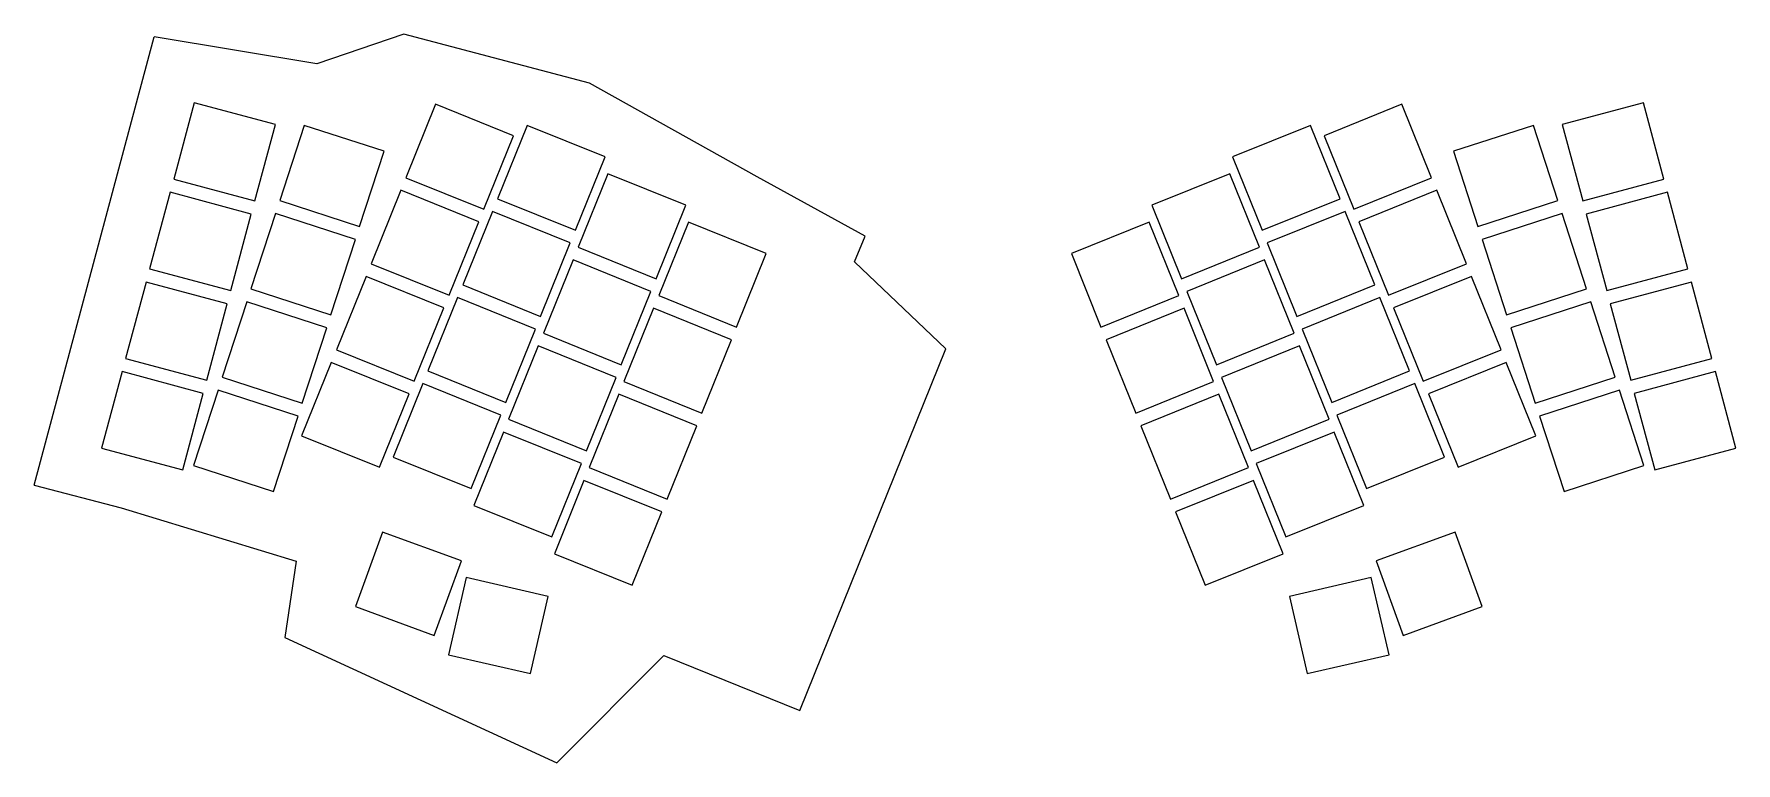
# Model space of a CAD drawing. Header units: millimetres. Extents: x -24 to 324, y -70 to 79.
import ezdxf

# ---------------------------------------------------------------- set-up
doc = ezdxf.new("R2010")
doc.units = ezdxf.units.MM

msp = doc.modelspace()

# ---------------------------------------------------------------- linework, layer by layer
for p, q in [((-24.24, -13.18), (0.35, 78.59)), ((33.68, 73.08), (0.35, 78.59)), ((51.47, 79.16), (33.68, 73.08)), ((89.47, 69.09), (51.47, 79.16)), ((123.79, 49.94), (89.47, 69.09)), ((8.54, 65.11), (4.35, 49.46)), ((25.16, 60.66), (8.54, 65.11)), ((57.96, 64.78), (51.89, 49.76)), ((73.91, 58.34), (57.96, 64.78)), ((255.75, 64.78), (239.8, 58.34)), ((261.82, 49.76), (255.75, 64.78)), ((305.17, 65.11), (288.56, 60.66)), ((309.36, 49.46), (305.17, 65.11)), ((20.96, 45.01), (25.16, 60.66)), ((31.05, 60.47), (26.05, 45.06)), ((47.41, 55.16), (31.05, 60.47)), ((76.7, 60.45), (70.63, 45.43)), ((92.65, 54), (76.7, 60.45)), ((237.01, 60.45), (221.06, 54)), ((243.08, 45.43), (237.01, 60.45)), ((282.66, 60.47), (266.3, 55.16)), ((287.67, 45.06), (282.66, 60.47)), ((288.56, 60.66), (292.75, 45.01)), ((67.84, 43.32), (73.91, 58.34)), ((239.8, 58.34), (245.87, 43.32)), ((42.4, 39.75), (47.41, 55.16)), ((86.58, 38.98), (92.65, 54)), ((221.06, 54), (227.13, 38.98)), ((266.3, 55.16), (271.31, 39.75)), ((4.35, 49.46), (20.96, 45.01)), ((51.89, 49.76), (67.84, 43.32)), ((93.19, 50.55), (87.13, 35.53)), ((109.14, 44.11), (93.19, 50.55)), ((145.85, 37.79), (123.79, 49.94)), ((220.52, 50.55), (204.57, 44.11)), ((226.59, 35.53), (220.52, 50.55)), ((245.87, 43.32), (261.82, 49.76)), ((292.75, 45.01), (309.36, 49.46)), ((3.62, 46.76), (-0.57, 31.11)), ((20.24, 42.3), (3.62, 46.76)), ((50.84, 47.17), (44.77, 32.15)), ((66.79, 40.72), (50.84, 47.17)), ((70.63, 45.43), (86.58, 38.98)), ((227.13, 38.98), (243.08, 45.43)), ((262.87, 47.17), (246.92, 40.72)), ((268.94, 32.15), (262.87, 47.17)), ((310.09, 46.76), (293.47, 42.3)), ((314.28, 31.11), (310.09, 46.76)), ((16.05, 26.66), (20.24, 42.3)), ((25.18, 42.4), (20.17, 26.99)), ((41.54, 37.09), (25.18, 42.4)), ((26.05, 45.06), (42.4, 39.75)), ((69.58, 42.83), (63.51, 27.81)), ((85.53, 36.39), (69.58, 42.83)), ((103.07, 29.08), (109.14, 44.11)), ((204.57, 44.11), (210.64, 29.08)), ((244.13, 42.83), (228.18, 36.39)), ((250.2, 27.81), (244.13, 42.83)), ((271.31, 39.75), (287.67, 45.06)), ((288.53, 42.4), (272.17, 37.09)), ((293.54, 26.99), (288.53, 42.4)), ((293.47, 42.3), (297.67, 26.66)), ((60.72, 25.7), (66.79, 40.72)), ((109.69, 40.65), (103.62, 25.63)), ((125.63, 34.21), (109.69, 40.65)), ((204.03, 40.65), (188.08, 34.21)), ((210.09, 25.63), (204.03, 40.65)), ((246.92, 40.72), (252.99, 25.7)), ((36.53, 21.68), (41.54, 37.09)), ((79.46, 21.37), (85.53, 36.39)), ((87.13, 35.53), (103.07, 29.08)), ((143.71, 32.51), (145.85, 37.79)), ((210.64, 29.08), (226.59, 35.53)), ((228.18, 36.39), (234.25, 21.37)), ((272.17, 37.09), (277.18, 21.68)), ((44.77, 32.15), (60.72, 25.7)), ((86.08, 32.93), (80.01, 17.91)), ((102.02, 26.49), (86.08, 32.93)), ((119.57, 19.19), (125.63, 34.21)), ((162.41, 14.71), (143.71, 32.51)), ((188.08, 34.21), (194.15, 19.19)), ((227.64, 32.93), (211.69, 26.49)), ((233.7, 17.91), (227.64, 32.93)), ((252.99, 25.7), (268.94, 32.15)), ((-1.29, 28.4), (-5.49, 12.75)), ((15.32, 23.95), (-1.29, 28.4)), ((-0.57, 31.11), (16.05, 26.66)), ((43.73, 29.55), (37.66, 14.53)), ((59.67, 23.11), (43.73, 29.55)), ((269.99, 29.55), (254.04, 23.11)), ((276.06, 14.53), (269.99, 29.55)), ((297.67, 26.66), (314.28, 31.11)), ((315.01, 28.4), (298.39, 23.95)), ((319.2, 12.75), (315.01, 28.4)), ((20.17, 26.99), (36.53, 21.68)), ((62.47, 25.21), (56.4, 10.19)), ((78.41, 18.77), (62.47, 25.21)), ((63.51, 27.81), (79.46, 21.37)), ((95.96, 11.47), (102.02, 26.49)), ((103.62, 25.63), (119.57, 19.19)), ((194.15, 19.19), (210.09, 25.63)), ((211.69, 26.49), (217.76, 11.47)), ((234.25, 21.37), (250.2, 27.81)), ((251.25, 25.21), (235.3, 18.77)), ((257.31, 10.19), (251.25, 25.21)), ((277.18, 21.68), (293.54, 26.99)), ((11.13, 8.3), (15.32, 23.95)), ((19.31, 24.33), (14.3, 8.92)), ((35.67, 19.02), (19.31, 24.33)), ((53.6, 8.09), (59.67, 23.11)), ((102.57, 23.03), (96.5, 8.01)), ((118.52, 16.59), (102.57, 23.03)), ((211.14, 23.03), (195.2, 16.59)), ((217.21, 8.01), (211.14, 23.03)), ((254.04, 23.11), (260.11, 8.09)), ((294.4, 24.33), (278.05, 19.02)), ((299.41, 8.92), (294.4, 24.33)), ((298.39, 23.95), (302.58, 8.3)), ((30.66, 3.61), (35.67, 19.02)), ((72.34, 3.75), (78.41, 18.77)), ((80.01, 17.91), (95.96, 11.47)), ((217.76, 11.47), (233.7, 17.91)), ((235.3, 18.77), (241.37, 3.75)), ((278.05, 19.02), (283.05, 3.61)), ((37.66, 14.53), (53.6, 8.09)), ((78.96, 15.32), (72.89, 0.3)), ((94.91, 8.87), (78.96, 15.32)), ((112.45, 1.57), (118.52, 16.59)), ((132.51, -59.28), (162.41, 14.71)), ((195.2, 16.59), (201.26, 1.57)), ((234.75, 15.32), (218.81, 8.87)), ((240.82, 0.3), (234.75, 15.32)), ((260.11, 8.09), (276.06, 14.53)), ((-5.49, 12.75), (11.13, 8.3)), ((36.61, 11.93), (30.54, -3.09)), ((52.56, 5.49), (36.61, 11.93)), ((277.1, 11.93), (261.16, 5.49)), ((283.17, -3.09), (277.1, 11.93)), ((302.58, 8.3), (319.2, 12.75)), ((-6.21, 10.05), (-10.4, -5.6)), ((10.4, 5.6), (-6.21, 10.05)), ((14.3, 8.92), (30.66, 3.61)), ((55.35, 7.6), (49.28, -7.42)), ((71.3, 1.15), (55.35, 7.6)), ((56.4, 10.19), (72.34, 3.75)), ((88.84, -6.15), (94.91, 8.87)), ((96.5, 8.01), (112.45, 1.57)), ((201.26, 1.57), (217.21, 8.01)), ((218.81, 8.87), (224.87, -6.15)), ((241.37, 3.75), (257.31, 10.19)), ((258.36, 7.6), (242.42, 1.15)), ((264.43, -7.42), (258.36, 7.6)), ((283.05, 3.61), (299.41, 8.92)), ((319.92, 10.05), (303.31, 5.6)), ((324.12, -5.6), (319.92, 10.05)), ((6.21, -10.05), (10.4, 5.6)), ((13.44, 6.26), (8.43, -9.15)), ((29.8, 0.95), (13.44, 6.26)), ((46.49, -9.53), (52.56, 5.49)), ((95.45, 5.42), (89.38, -9.6)), ((111.4, -1.03), (95.45, 5.42)), ((218.26, 5.42), (202.31, -1.03)), ((224.33, -9.6), (218.26, 5.42)), ((261.16, 5.49), (267.23, -9.53)), ((300.27, 6.26), (283.92, 0.95)), ((305.28, -9.15), (300.27, 6.26)), ((303.31, 5.6), (307.5, -10.05)), ((24.79, -14.46), (29.8, 0.95)), ((65.23, -13.87), (71.3, 1.15)), ((72.89, 0.3), (88.84, -6.15)), ((224.87, -6.15), (240.82, 0.3)), ((242.42, 1.15), (248.48, -13.87)), ((283.92, 0.95), (288.92, -14.46)), ((30.54, -3.09), (46.49, -9.53)), ((71.84, -2.3), (65.77, -17.32)), ((87.79, -8.74), (71.84, -2.3)), ((105.33, -16.05), (111.4, -1.03)), ((202.31, -1.03), (208.38, -16.05)), ((241.87, -2.3), (225.92, -8.74)), ((247.94, -17.32), (241.87, -2.3)), ((267.23, -9.53), (283.17, -3.09)), ((-10.4, -5.6), (6.21, -10.05)), ((307.5, -10.05), (324.12, -5.6)), ((8.43, -9.15), (24.79, -14.46)), ((49.28, -7.42), (65.23, -13.87)), ((81.72, -23.76), (87.79, -8.74)), ((89.38, -9.6), (105.33, -16.05)), ((208.38, -16.05), (224.33, -9.6)), ((225.92, -8.74), (231.99, -23.76)), ((248.48, -13.87), (264.43, -7.42)), ((288.92, -14.46), (305.28, -9.15)), ((-24.24, -13.18), (-6.37, -17.8)), ((88.33, -12.2), (82.27, -27.22)), ((104.28, -18.64), (88.33, -12.2)), ((225.38, -12.2), (209.43, -18.64)), ((231.45, -27.22), (225.38, -12.2)), ((65.77, -17.32), (81.72, -23.76)), ((231.99, -23.76), (247.94, -17.32)), ((-6.37, -17.8), (29.45, -28.75)), ((98.21, -33.66), (104.28, -18.64)), ((209.43, -18.64), (215.5, -33.66)), ((47.07, -22.82), (41.53, -38.04)), ((63.24, -28.7), (47.07, -22.82)), ((266.64, -22.82), (250.48, -28.7)), ((272.18, -38.04), (266.64, -22.82)), ((82.27, -27.22), (98.21, -33.66)), ((215.5, -33.66), (231.45, -27.22)), ((29.45, -28.75), (27.09, -44.39)), ((57.69, -43.93), (63.24, -28.7)), ((250.48, -28.7), (256.02, -43.93)), ((64.24, -32.1), (60.6, -47.89)), ((81, -35.97), (64.24, -32.1)), ((249.47, -32.1), (232.71, -35.97)), ((253.12, -47.89), (249.47, -32.1)), ((41.53, -38.04), (57.69, -43.93)), ((77.35, -51.76), (81, -35.97)), ((232.71, -35.97), (236.36, -51.76)), ((256.02, -43.93), (272.18, -38.04)), ((27.09, -44.39), (82.78, -70.05)), ((60.6, -47.89), (77.35, -51.76)), ((82.78, -70.05), (104.7, -48.04)), ((104.7, -48.04), (132.51, -59.28)), ((236.36, -51.76), (253.12, -47.89))]:
    msp.add_line(p, q)

doc.saveas('drawing.dxf')
